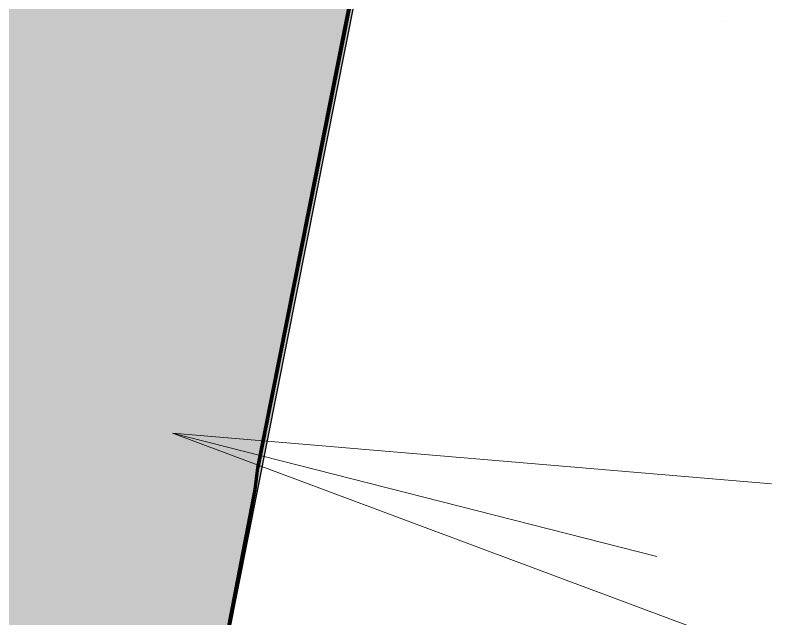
# Model space of a CAD drawing. Header units: millimetres. Extents: x 111 to 1506, y 14 to 566.
# Drawn here: x 204.93 to 207.096, y 109.244 to 110.977 of the extents above; entities that cross this region are included whole.
import ezdxf

# ---------------------------------------------------------------- set-up
doc = ezdxf.new("R2010")
doc.units = ezdxf.units.MM
for name, color, linetype, lineweight in [('ARBOLES', 78, 'Continuous', 5), ('G', 254, 'Continuous', 5), ('Trees', 82, 'Continuous', 0)]:
    doc.layers.add(name, color=color, linetype=linetype, lineweight=lineweight)

# ---------------------------------------------------------------- blocks, each defined once
blk = doc.blocks.new('0Q62D')
at = {"color": 0, "linetype": 'ByBlock'}
for p, q in [((-1.16, -0.15), (-0.66, 0.01)), ((-1.16, -0.15), (-0.72, -0.06)), ((-0.62, -0.13), (-1.16, -0.15))]:
    blk.add_line(p, q, dxfattribs=at)
blk = doc.blocks.new('*E434321')
at = {"layer": 'Trees', "linetype": 'ByBlock', "xscale": -0.3276657665147431, "yscale": 0.3276657665147695, "zscale": 0.3276657665147513, "rotation": 77.65882791872079}
blk.add_blockref('0Q62D', (0.57083, -0.51709), dxfattribs=at)
blk = doc.blocks.new('E1E')
at = {"layer": 'ARBOLES', "ltscale": 0.2}
blk.add_line((95.5359, 59.5519), (95.5359, 59.5519), dxfattribs=at)

msp = doc.modelspace()

# ---------------------------------------------------------------- hatches: boundary and pattern name
at = {"layer": 'G', "lineweight": 100, "ltscale": 1000}
h = msp.add_hatch(dxfattribs=at)
h.set_pattern_fill('AR-HBONE', color=256, scale=0.046, angle=-8.35586, style=0)
h.set_pattern_definition([(36.644141, (430.36546, 1702.05599), (0.037814706, 0.257453002), [0.552, -0.184]), (126.644141, (430.5131, 1702.1658), (0.037814706, 0.257453002), [0.552, -0.184])])
h.paths.add_polyline_path([(213.07061, 157.37807), (214.77586, 155.697), (203.07053, 96.74537), (201.08828, 97.12101)])

# ---------------------------------------------------------------- linework, layer by layer
msp.add_line((203.07053, 96.74537), (214.77586, 155.697))
at = {"lineweight": 100, "ltscale": 1000}
for p, q in [((205.62655, 109.67845), (207.97251, 121.48582)), ((207.97077, 121.48206), (205.62655, 109.67845))]:
    msp.add_line(p, q, dxfattribs=at)
msp.add_lwpolyline([(225.72458, 115.71718), (218.21115, 93.87621), (203.07053, 96.74537), (204.83928, 105.65331), (205.02732, 106.60034), (205.09306, 106.93146), (205.39025, 108.42818), (205.61838, 109.61552), (205.62655, 109.67845), (207.96081, 121.46054), (209.42328, 124.62156), (225.58665, 115.76739)], dxfattribs=at)

# ---------------------------------------------------------------- block references
at = {"layer": 'ARBOLES', "color": 0, "xscale": 0.8310831642732954, "yscale": 0.8310831642732954, "zscale": 0.8310831642732954, "rotation": 157.9147716791316}
msp.add_blockref('E1E', (299.14104, 126.96763), dxfattribs=at)
at = {"layer": 'Trees', "xscale": 9.742862912486911, "yscale": 9.742862912486911, "zscale": 9.742862912486911, "rotation": 99.61477346508465}
msp.add_blockref('*E434321', (205.01947, 102.79797), dxfattribs=at)

doc.saveas('drawing.dxf')
